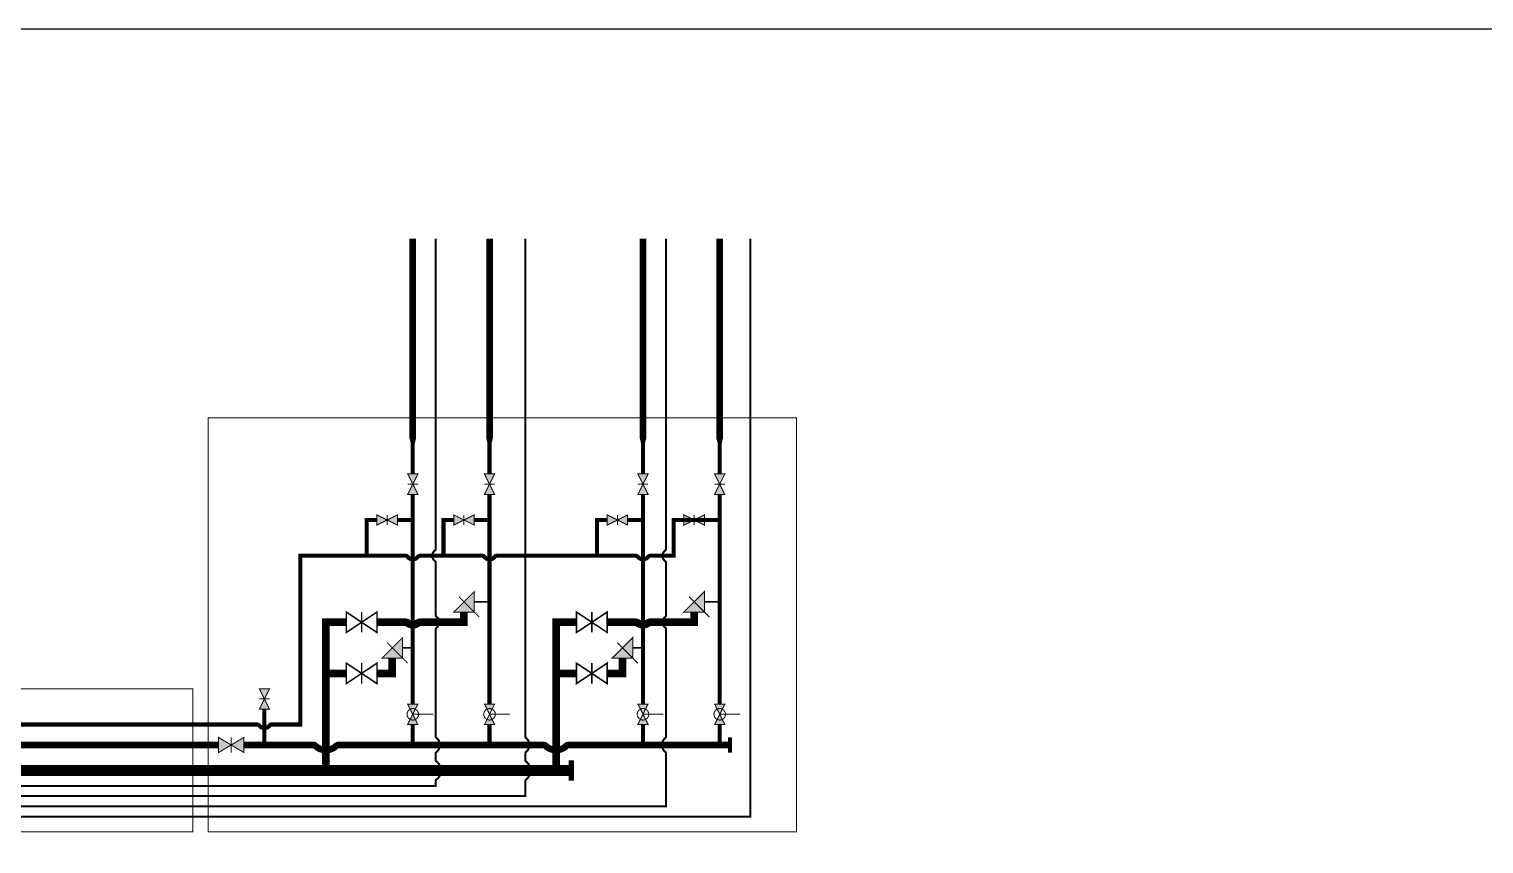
# Model space of a CAD drawing. Header units: millimetres. Extents: x 0 to 2500, y 0 to 1760.
# Drawn here: x 1254 to 1538.4, y 1600.7 to 1760 of the extents above; entities that cross this region are included whole.
import ezdxf

# ---------------------------------------------------------------- set-up
doc = ezdxf.new("R2010")
doc.units = ezdxf.units.MM
doc.linetypes.add('ACAD_ISO04W100', pattern=[30, 24, -3, 0, -3])
for name, color, linetype in [('Задвижки 100', 7, 'Continuous'), ('Задвижки 150', 7, 'Continuous'), ('Задвижки 200', 7, 'Continuous'), ('Краны шар.ручн.100', 7, 'Continuous'), ('Трубы 108', 7, 'Continuous'), ('Трубы 159', 7, 'Continuous'), ('Трубы 219', 7, 'Continuous'), ('Трубы 325', 7, 'Continuous'), ('Трубы 57', 7, 'Continuous'), ('Штрих пункт.', 7, 'ACAD_ISO04W100')]:
    doc.layers.add(name, color=color, linetype=linetype)

# ---------------------------------------------------------------- blocks, each defined once
blk = doc.blocks.new('Задвижка 100 непрох.')
at = {"layer": 'Задвижки 100'}
h = blk.add_hatch(color=256, dxfattribs=at)
h.paths.add_polyline_path([(2, 0), (0, 1), (0, -1)])
h.paths.add_polyline_path([(2, 0), (4, -1), (4, 1)])
at = {"layer": 'Задвижки 100', "const_width": 0.2}
blk.add_lwpolyline([(0, -1), (0, 1), (4, -1), (4, 1)], close=True, dxfattribs=at)
blk.add_lwpolyline([(2, 1), (2, -1)], dxfattribs=at)
blk = doc.blocks.new('Кран шар.ручн.100 непрох.')
at = {"layer": 'Краны шар.ручн.100'}
h = blk.add_hatch(color=256, dxfattribs=at)
h.paths.add_polyline_path([(2, 0), (0, 1), (0, -1)])
h.paths.add_polyline_path([(2, 0), (4, -1), (4, 1)])
at = {"layer": 'Краны шар.ручн.100', "const_width": 0.2}
blk.add_lwpolyline([(2, 4), (2, 0)], dxfattribs=at)
blk.add_lwpolyline([(0, -1), (0, 1), (4, -1), (4, 1)], close=True, dxfattribs=at)
blk.add_lwpolyline([(0.875, 0, 1), (3.125, 0, 1), (0.875, 0, 1)], format="xyb", dxfattribs=at)
blk = doc.blocks.new('Задвижка 200')
at = {"layer": 'Задвижки 200', "const_width": 0.3}
blk.add_lwpolyline([(6, -2), (6, 2), (0, -2), (0, 2)], close=True, dxfattribs=at)
blk.add_lwpolyline([(3, -2), (3, 2)], dxfattribs=at)
blk = doc.blocks.new('Задвижка 150 непрох.')
at = {"layer": 'Задвижки 150'}
h = blk.add_hatch(color=256, dxfattribs=at)
h.paths.add_polyline_path([(0, -1.5), (2.5, 0), (0, 1.5)])
h.paths.add_polyline_path([(2.5, 0), (5, -1.5), (5, 1.5)])
at = {"layer": 'Задвижки 150', "const_width": 0.2}
blk.add_lwpolyline([(5, -1.5), (0, 1.5), (0, -1.5), (5, 1.5)], close=True, dxfattribs=at)
blk.add_lwpolyline([(2.5, 1.5), (2.5, -1.5)], dxfattribs=at)
blk = doc.blocks.new('Пересеч. 57-108')
at = {"layer": 'Трубы 57', "const_width": 0.4}
blk.add_lwpolyline([(-1.4, 0, -0.236068), (-1, -0.2, 0.236068), (0, -0.7, 0.236068), (1, -0.2, -0.236068), (1.4, 0)], format="xyb", dxfattribs=at)
blk = doc.blocks.new('Пересеч. 108-108')
at = {"layer": 'Трубы 108'}
blk.add_lwpolyline([(-1.4, 0, 0.8, 0.8, -0.236068), (-1, -0.2, 0.8, 0.8, 0.236068), (0, -0.7, 0.8, 0.8, 0.236068), (1, -0.2, 0.8, 0.8, -0.236068), (1.4, 0, 0, 0, 0)], format="xyseb", dxfattribs=at)
blk = doc.blocks.new('Пересеч. 219-108')
at = {"layer": 'Трубы 219', "const_width": 1.5}
blk.add_lwpolyline([(-1.5, 0, -0.162278), (-0.9, -0.2, 0.162278), (0, -0.5, 0.162278), (0.9, -0.2, -0.162278), (1.5, 0)], format="xyb", dxfattribs=at)
blk = doc.blocks.new('Пересеч. 159-219')
at = {"layer": 'Трубы 159'}
blk.add_lwpolyline([(-2.5, 0, 1.3, 1.3, -0.192582), (-2, -0.2, 1.3, 1.3, 0.192582), (0, -1, 1.3, 1.3, 0.192582), (2, -0.2, 1.3, 1.3, -0.192582), (2.5, 0, 0, 0, 0)], format="xyseb", dxfattribs=at)
blk = doc.blocks.new('Пересеч. 57-159')
at = {"layer": 'Трубы 57'}
blk.add_lwpolyline([(-1.6, 0, 0.4, 0.4, -0.236068), (-1.4, -0.1, 0.4, 0.4, 0.236068), (0, -0.8, 0.4, 0.4, 0.236068), (1.4, -0.1, 0.4, 0.4, -0.236068), (1.6, 0, 0, 0, 0)], format="xyseb", dxfattribs=at)
blk = doc.blocks.new('Пересеч. 57-219')
at = {"layer": 'Трубы 57', "const_width": 0.4}
blk.add_lwpolyline([(-2, 0, -0.236068), (-1.8, -0.1, 0.236068), (0, -1, 0.236068), (1.8, -0.1, -0.236068), (2, 0)], format="xyb", dxfattribs=at)
blk = doc.blocks.new('Заглушка 159')
at = {"layer": 'Трубы 159', "const_width": 0.8}
blk.add_lwpolyline([(0, 1.5), (0, -1.5)], dxfattribs=at)
blk = doc.blocks.new('Заглушка 325')
at = {"layer": 'Трубы 325', "const_width": 1}
blk.add_lwpolyline([(0, 2), (0, -2)], dxfattribs=at)

msp = doc.modelspace()

# ---------------------------------------------------------------- hatches: boundary and pattern name
h = msp.add_hatch(color=256)
h.paths.add_polyline_path([(1339, 1648), (1337, 1646), (1341, 1646)])
h.paths.add_polyline_path([(1341, 1646), (1341, 1650), (1339, 1648)])
h = msp.add_hatch(color=256)
h.paths.add_polyline_path([(1384, 1648), (1382, 1646), (1386, 1646)])
h.paths.add_polyline_path([(1386, 1646), (1386, 1650), (1384, 1648)])
h = msp.add_hatch(color=256)
h.paths.add_polyline_path([(1325, 1639), (1323, 1637), (1327, 1637)])
h.paths.add_polyline_path([(1327, 1637), (1327, 1641), (1325, 1639)])
h = msp.add_hatch(color=256)
h.paths.add_polyline_path([(1370, 1639), (1368, 1637), (1372, 1637)])
h.paths.add_polyline_path([(1372, 1637), (1372, 1641), (1370, 1639)])

# ---------------------------------------------------------------- linework, layer by layer
msp.add_lwpolyline([(0, 0), (2500, 0), (2500, 1760), (0, 1760)], close=True)
at = {"const_width": 0.2}
for points in [[(1341, 1646), (1337, 1646), (1341, 1650)], [(1386, 1646), (1382, 1646), (1386, 1650)], [(1327, 1637), (1323, 1637), (1327, 1641)], [(1372, 1637), (1368, 1637), (1372, 1641)]]:
    msp.add_lwpolyline(points, close=True, dxfattribs=at)
for points, const_width in [([(1342, 1645), (1338, 1649)], 0.2), ([(1341, 1648), (1344, 1648)], 0.3), ([(1387, 1645), (1383, 1649)], 0.2), ([(1386, 1648), (1389, 1648)], 0.3), ([(1328, 1636), (1324, 1640)], 0.2), ([(1327, 1639), (1329, 1639)], 0.3), ([(1373, 1636), (1369, 1640)], 0.2), ([(1372, 1639), (1374, 1639)], 0.3)]:
    msp.add_lwpolyline(points, dxfattribs=dict(const_width=const_width))
at = {"layer": 'Трубы 108', "const_width": 0.8}
for points in [[(1329, 1673), (1329, 1679)], [(1344, 1673), (1344, 1679)], [(1374, 1673), (1374, 1679)], [(1389, 1673), (1389, 1679)], [(1329, 1628), (1329, 1669)], [(1344, 1628), (1344, 1669)], [(1374, 1628), (1374, 1669)], [(1389, 1628), (1389, 1669)], [(1320, 1657), (1320, 1664), (1322, 1664)], [(1326, 1664), (1329, 1664)], [(1335, 1657), (1335, 1664), (1337, 1664)], [(1341, 1664), (1344, 1664)], [(1365, 1657), (1365, 1664), (1367, 1664)], [(1371, 1664), (1374, 1664)], [(1375.4, 1657), (1380, 1657), (1380, 1664), (1389, 1664)], [(1380, 1657), (1380, 1664), (1382, 1664)], [(1386, 1664), (1389, 1664)], [(1301.4, 1624), (1307, 1624), (1307, 1657), (1327.6, 1657)], [(1330.4, 1657), (1342.6, 1657)], [(1345.4, 1657), (1372.6, 1657)], [(1375.4, 1657), (1380, 1657)], [(1300, 1620), (1300, 1627)], [(1129, 1610.5), (1129, 1624), (1298.6, 1624)], [(1329, 1620), (1329, 1624)], [(1344, 1620), (1344, 1624)], [(1374, 1620), (1374, 1624)], [(1389, 1620), (1389, 1624)]]:
    msp.add_lwpolyline(points, dxfattribs=at)
at = {"layer": 'Трубы 159', "const_width": 1.3}
for points in [[(1329, 1680), (1329, 1719)], [(1344, 1680), (1344, 1719)], [(1374, 1680), (1374, 1719)], [(1389, 1680), (1389, 1719)], [(1214, 1622.5), (1214, 1620), (1291, 1620)], [(1296, 1620), (1309.5, 1620)], [(1314.5, 1620), (1354.5, 1620)], [(1359.5, 1620), (1391, 1620)]]:
    msp.add_lwpolyline(points, dxfattribs=at)
at = {"layer": 'Трубы 159'}
for points in [[(1329, 1679, 0.8, 1.3, 0), (1329, 1680, 1.3, 1.3, 0)], [(1344, 1679, 0.8, 1.3, 0), (1344, 1680, 1.3, 1.3, 0)], [(1374, 1679, 0.8, 1.3, 0), (1374, 1680, 1.3, 1.3, 0)], [(1389, 1679, 0.8, 1.3, 0), (1389, 1680, 1.3, 1.3, 0)]]:
    msp.add_lwpolyline(points, format="xyseb", dxfattribs=at)
at = {"layer": 'Трубы 219', "const_width": 1.5}
for points in [[(1330.5, 1644), (1339, 1644), (1339, 1646)], [(1375.5, 1644), (1384, 1644), (1384, 1646)], [(1312, 1616), (1312, 1644), (1316, 1644)], [(1322, 1644), (1327.5, 1644)], [(1357, 1616), (1357, 1644), (1361, 1644)], [(1367, 1644), (1372.5, 1644)], [(1322, 1634), (1325, 1634), (1325, 1637)], [(1367, 1634), (1370, 1634), (1370, 1637)], [(1312, 1634), (1316, 1634)], [(1357, 1634), (1361, 1634)]]:
    msp.add_lwpolyline(points, dxfattribs=at)
at = {"layer": 'Трубы 325', "const_width": 2.2}
msp.add_lwpolyline([(1134, 1608), (1134, 1615), (1360, 1615)], dxfattribs=at)
at = {"layer": 'Трубы 57'}
for points in [[(1164, 1374, 0.4, 0.4, 0), (1164, 1606, 0.4, 0.4, 0), (1395, 1606, 0.4, 0.4, 0), (1395, 1719, 0, 0, 0)], [(1161, 1374, 0.4, 0.4, 0), (1161, 1608, 0.4, 0.4, 0), (1378.5, 1608, 0.4, 0.4, 0), (1378.5, 1618.4, 0, 0, 0)], [(1333.5, 1613, 0.4, 0.4, 0), (1333.5, 1612, 0.4, 0.4, 0), (1155, 1612, 0.4, 0.4, 0), (1155, 1374, 0, 0, 0)], [(1351, 1613, 0.4, 0.4, 0), (1351, 1610, 0.4, 0.4, 0), (1158, 1610, 0.4, 0.4, 0), (1158, 1374, 0, 0, 0)]]:
    msp.add_lwpolyline(points, format="xyseb", dxfattribs=at)
at = {"layer": 'Трубы 57', "const_width": 0.4}
for points in [[(1333.5, 1658.4), (1333.5, 1719)], [(1351, 1621.6), (1351, 1719)], [(1378.5, 1658.4), (1378.5, 1719)], [(1333.5, 1645.4), (1333.5, 1655.6)], [(1378.5, 1645.4), (1378.5, 1655.6)], [(1333.5, 1621.6), (1333.5, 1642.6)], [(1378.5, 1621.6), (1378.5, 1642.6)], [(1333.5, 1617), (1333.5, 1618.4)], [(1351, 1617), (1351, 1618.4)]]:
    msp.add_lwpolyline(points, dxfattribs=at)
at = {"layer": 'Штрих пункт.', "const_width": 0.2}
msp.add_lwpolyline([(1289, 1684), (1404, 1684), (1404, 1603), (1289, 1603)], close=True, dxfattribs=at)
at = {"layer": 'Штрих пункт.'}
msp.add_lwpolyline([(619.77, 1609.94, 0.2, 0.2, 0), (619.77, 1584.94, 0.2, 0.2, 0), (827.77, 1584.94, 0.2, 0.2, 0), (827.77, 1614, 0.2, 0.2, 0), (1125, 1614, 0.2, 0.2, 0), (1125, 1631, 0.2, 0.2, 0), (1286, 1631, 0.2, 0.2, 0), (1286, 1603, 0.2, 0.2, 0), (1170, 1603, 0.2, 0.2, 0), (1170, 1381, 0.2, 0.2, 0), (456, 1381, 0, 0, 0)], format="xyseb", dxfattribs=at)

# ---------------------------------------------------------------- block references
at = {"layer": 'Задвижки 100', "rotation": 270}
for p in [(1329, 1673), (1344, 1673), (1374, 1673), (1389, 1673), (1300, 1631)]:
    msp.add_blockref('Задвижка 100 непрох.', p, dxfattribs=at)
at = {"layer": 'Задвижки 100'}
for p in [(1322, 1664), (1337, 1664), (1367, 1664), (1382, 1664)]:
    msp.add_blockref('Задвижка 100 непрох.', p, dxfattribs=at)
at = {"layer": 'Задвижки 150'}
msp.add_blockref('Задвижка 150 непрох.', (1291, 1620), dxfattribs=at)
at = {"layer": 'Задвижки 200'}
for p in [(1316, 1644), (1361, 1644), (1316, 1634), (1361, 1634)]:
    msp.add_blockref('Задвижка 200', p, dxfattribs=at)
at = {"layer": 'Краны шар.ручн.100', "rotation": 270}
for p in [(1329, 1628), (1344, 1628), (1374, 1628), (1389, 1628)]:
    msp.add_blockref('Кран шар.ручн.100 непрох.', p, dxfattribs=at)
at = {"layer": 'Трубы 108'}
for p in [(1329, 1657), (1344, 1657), (1374, 1657), (1300, 1624)]:
    msp.add_blockref('Пересеч. 108-108', p, dxfattribs=at)
at = {"layer": 'Трубы 159'}
for name, p in [('Заглушка 159', (1391, 1620)), ('Пересеч. 159-219', (1312, 1620)), ('Пересеч. 159-219', (1357, 1620))]:
    msp.add_blockref(name, p, dxfattribs=at)
at = {"layer": 'Трубы 219'}
for p in [(1329, 1644), (1374, 1644)]:
    msp.add_blockref('Пересеч. 219-108', p, dxfattribs=at)
at = {"layer": 'Трубы 325', "rotation": 180}
msp.add_blockref('Заглушка 325', (1360, 1615), dxfattribs=at)
at = {"layer": 'Трубы 57'}
for name, p, rotation in [('Пересеч. 57-108', (1333.5, 1657), 270), ('Пересеч. 57-108', (1378.5, 1657), 270), ('Пересеч. 57-108', (1333.5, 1644), 90), ('Пересеч. 57-159', (1333.5, 1620), 90), ('Пересеч. 57-159', (1351, 1620), 90), ('Пересеч. 57-219', (1333.5, 1615), 90), ('Пересеч. 57-219', (1351, 1615), 90)]:
    msp.add_blockref(name, p, dxfattribs=dict(at, rotation=rotation))
at = {"layer": 'Трубы 57', "xscale": -1, "rotation": 270}
for name, p in [('Пересеч. 57-108', (1378.5, 1644)), ('Пересеч. 57-159', (1378.5, 1620))]:
    msp.add_blockref(name, p, dxfattribs=at)

doc.saveas('drawing.dxf')
